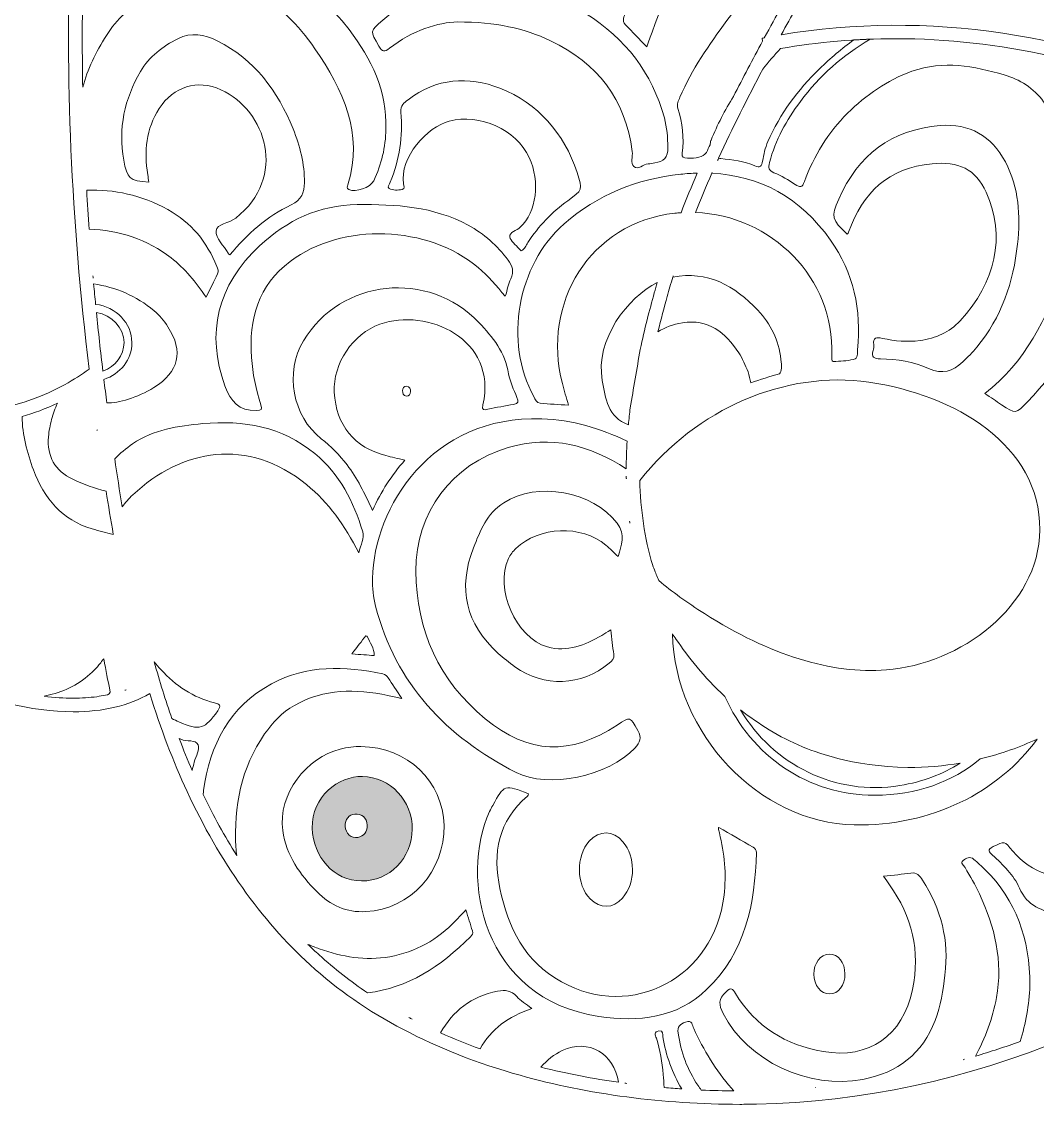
# Model space of a CAD drawing. Extents: x 705 to 8445, y -5934 to -84.
# Drawn here: x 7276 to 7909, y -2914 to -2238 of the extents above; entities that cross this region are included whole.
import ezdxf

# ---------------------------------------------------------------- set-up
doc = ezdxf.new("R2010")
doc.units = 0
doc.header["$MEASUREMENT"] = 0
doc.layers.add('Layer 1', color=7, linetype='Continuous')

# ---------------------------------------------------------------- blocks, each defined once
blk = doc.blocks.new('block 36')
at = {"layer": 'Layer 1', "lineweight": 0}
for points, knots in [([(8407.41, -639.1), (8384.61, -597.14), (8350.92, -557.08), (8310.01, -523.26), (8225.24, -453.22), (8114.63, -393.43), (7990.01, -350.27), (7990.01, -350.27), (7990.01, -350.25), (7990.01, -350.25), (7989.56, -348.29), (7988.99, -346.27), (7988.29, -344.21), (7986.75, -339.66), (7984.08, -333.09), (7978.64, -328.58), (7977.95, -328), (7977.23, -327.47), (7976.49, -327), (7976.49, -327), (7976.49, -327), (7976.48, -327), (7978.02, -308.1), (7974.42, -288.74), (7965.71, -269.33), (7961.26, -259.39), (7953.88, -252.44), (7946.75, -245.72), (7941.01, -240.31), (7935.58, -235.19), (7931.94, -228.82), (7930.86, -226.92), (7929.94, -224.87), (7928.96, -222.69), (7927.7, -219.87), (7926.38, -216.96), (7924.62, -214.13), (7917.57, -202.87), (7906.04, -196.8), (7894.77, -193.55), (7894.77, -193.55), (7893.39, -191.5), (7893.39, -191.5), (7850.97, -126.97), (7786.83, -102.16), (7740.49, -92.73), (7699.6, -84.39), (7665.74, -86.15), (7653.87, -87.19), (7653.82, -87.13), (7653.79, -87.09), (7653.76, -87.06), (7653.76, -87.06), (7653.58, -87.21), (7653.58, -87.21), (7652.01, -87.36), (7650.84, -87.48), (7650.14, -87.56), (7649.43, -87.48), (7648.26, -87.36), (7646.7, -87.21), (7646.7, -87.21), (7646.51, -87.06), (7646.51, -87.06), (7646.48, -87.09), (7646.45, -87.13), (7646.4, -87.19), (7634.53, -86.15), (7600.67, -84.39), (7559.78, -92.73), (7513.44, -102.16), (7449.3, -126.97), (7406.9, -191.48), (7406.9, -191.48), (7405.52, -193.55), (7405.52, -193.55), (7394.23, -196.8), (7382.7, -202.87), (7375.65, -214.13), (7373.89, -216.96), (7372.58, -219.87), (7371.31, -222.69), (7370.33, -224.87), (7369.41, -226.92), (7368.33, -228.82), (7364.69, -235.19), (7359.26, -240.31), (7353.52, -245.72), (7346.39, -252.44), (7339.01, -259.39), (7334.56, -269.33), (7325.85, -288.74), (7322.25, -308.1), (7323.79, -327), (7323.78, -327), (7323.78, -327), (7323.78, -327), (7323.05, -327.47), (7322.32, -327.99), (7321.63, -328.58), (7316.19, -333.09), (7313.52, -339.65), (7311.98, -344.21), (7311.29, -346.27), (7310.71, -348.29), (7310.26, -350.25), (7310.26, -350.25), (7310.26, -350.27), (7310.26, -350.27), (7185.64, -393.43), (7075.03, -453.22), (6990.26, -523.26), (6949.35, -557.08), (6915.66, -597.14), (6892.86, -639.1), (6867.06, -686.53), (6854.92, -735.81), (6856.74, -785.55), (6858.47, -832.44), (6871.11, -881.24), (6894.31, -930.56), (6926.3, -998.52), (6976.91, -1064.15), (7044.73, -1125.62), (7089.41, -1166.12), (7138.87, -1201.57), (7186.72, -1235.86), (7232.05, -1268.36), (7278.94, -1301.97), (7321.49, -1339.71), (7399.07, -1408.49), (7450.5, -1474.94), (7478.64, -1542.74), (7474.81, -1548.78), (7471.23, -1555.62), (7468.57, -1563.02), (7467.16, -1562.92), (7465.6, -1562.85), (7464, -1562.85), (7458.13, -1562.85), (7451.7, -1563.94), (7449.97, -1569.72), (7449.48, -1571.39), (7449.45, -1572.94), (7449.41, -1574.32), (7449.41, -1574.65), (7449.4, -1574.97), (7449.39, -1575.28), (7449.21, -1578.99), (7447.84, -1582.95), (7445.33, -1587.05), (7444.38, -1588.6), (7443.35, -1590.14), (7442.28, -1591.64), (7441.6, -1592.59), (7440.89, -1593.54), (7440.16, -1594.48), (7432.92, -1603.87), (7423.69, -1612.4), (7414.7, -1620.7), (7414.7, -1620.7), (7410.61, -1624.5), (7410.61, -1624.5), (7400.29, -1634.07), (7389.62, -1643.97), (7377.62, -1650.59), (7374.23, -1652.48), (7370.13, -1656.81), (7369.83, -1666.79), (7369.1, -1691.36), (7390.95, -1735.67), (7410.5, -1750.55), (7391.65, -1786.38), (7369.15, -1837.42), (7349.91, -1904.23), (7325.13, -1990.3), (7310.44, -2085.45), (7306.26, -2187.05), (7302.77, -2272.07), (7306.67, -2361.81), (7317.87, -2455.11), (7313.34, -2458.43), (7308.34, -2461.58), (7302.61, -2464.72), (7276.21, -2479.19), (7247.58, -2484.35), (7222, -2479.25), (7187.79, -2472.45), (7160.64, -2452.75), (7141.3, -2420.72), (7104.66, -2360.07), (7103.99, -2265.76), (7122.25, -2203.95), (7141.86, -2137.67), (7181.08, -2071.38), (7245.73, -1995.32), (7250.18, -1990.08), (7254.67, -1984.87), (7259.18, -1979.66), (7283.57, -1951.39), (7308.78, -1922.17), (7326.61, -1888.58), (7350.74, -1843.05), (7356.31, -1794.98), (7341.87, -1756.7), (7341.87, -1756.7), (7331.37, -1728.9), (7331.37, -1728.9), (7331.37, -1728.9), (7333.8, -1758.52), (7333.8, -1758.52), (7336.72, -1794.26), (7322.12, -1826.76), (7309.35, -1847.74), (7289.24, -1880.81), (7261.11, -1908.95), (7233.89, -1936.17), (7222.68, -1947.4), (7211.07, -1959.02), (7200.2, -1970.8), (7135.89, -2040.52), (7089.19, -2104.07), (7057.43, -2165.11), (7014.7, -2247.19), (6999.21, -2325.56), (7011.4, -2398), (7031.15, -2515.4), (7130.49, -2607.87), (7220.17, -2647.42), (7252.4, -2661.63), (7282.45, -2668.81), (7308.01, -2668.81), (7326.56, -2668.81), (7342.74, -2665.03), (7355.66, -2657.4), (7355.66, -2657.42), (7355.66, -2657.42), (7355.66, -2657.42), (7362.53, -2679.36), (7370.34, -2699.79), (7379.03, -2718.56), (7399.29, -2762.32), (7425.1, -2798.69), (7455.73, -2826.65), (7489.46, -2857.45), (7533.52, -2880.64), (7586.71, -2895.59), (7629.05, -2907.49), (7676.23, -2913.71), (7723.76, -2913.71), (7727.22, -2913.71), (7730.69, -2913.68), (7734.15, -2913.61), (7865.4, -2911.1), (7997.29, -2856.35), (8095.98, -2763.41), (8133.64, -2727.95), (8162.82, -2687.49), (8180.37, -2646.4), (8200.65, -2598.94), (8205.83, -2551.02), (8195.77, -2503.97), (8175.91, -2411.09), (8113.39, -2334), (8019.73, -2286.89), (7937.77, -2245.67), (7840.02, -2231.14), (7749.63, -2246.42), (7755.8, -2235.1), (7762.02, -2223.86), (7768.23, -2212.7), (7787.04, -2178.83), (7806.49, -2143.79), (7823.28, -2107.91), (7860.37, -2028.64), (7882.39, -1957.48), (7890.63, -1890.34), (7895.73, -1848.73), (7897.28, -1796.91), (7884.85, -1750.08), (7904.12, -1735.61), (7925.68, -1692.46), (7925.68, -1667.69), (7925.68, -1667.28), (7925.68, -1666.88), (7925.67, -1666.48), (7925.37, -1656.52), (7921.27, -1652.21), (7917.88, -1650.33), (7905.87, -1643.73), (7895.21, -1633.85), (7884.89, -1624.31), (7884.89, -1624.31), (7880.78, -1620.52), (7880.78, -1620.52), (7869.49, -1610.12), (7857.81, -1599.36), (7850.16, -1586.97), (7847.65, -1582.89), (7846.29, -1578.95), (7846.11, -1575.25), (7846.1, -1574.94), (7846.09, -1574.61), (7846.09, -1574.29), (7846.05, -1572.92), (7846.01, -1571.37), (7845.52, -1569.7), (7843.8, -1563.98), (7837.45, -1562.87), (7831.63, -1562.85), (7828.98, -1555.53), (7825.42, -1548.75), (7821.63, -1542.74), (7849.76, -1474.94), (7901.2, -1408.49), (7978.78, -1339.71), (8021.33, -1301.97), (8068.22, -1268.36), (8113.56, -1235.86), (8161.4, -1201.57), (8210.86, -1166.12), (8255.55, -1125.62), (8323.36, -1064.15), (8373.97, -998.52), (8405.96, -930.56), (8429.16, -881.24), (8441.8, -832.45), (8443.53, -785.55), (8445.35, -735.81), (8433.21, -686.53), (8407.41, -639.1)], [0, 0, 0, 0, 1, 1, 1, 2, 2, 2, 3, 3, 3, 4, 4, 4, 5, 5, 5, 6, 6, 6, 7, 7, 7, 8, 8, 8, 9, 9, 9, 10, 10, 10, 11, 11, 11, 12, 12, 12, 13, 13, 13, 14, 14, 14, 15, 15, 15, 16, 16, 16, 17, 17, 17, 18, 18, 18, 19, 19, 19, 20, 20, 20, 21, 21, 21, 22, 22, 22, 23, 23, 23, 24, 24, 24, 25, 25, 25, 26, 26, 26, 27, 27, 27, 28, 28, 28, 29, 29, 29, 30, 30, 30, 31, 31, 31, 32, 32, 32, 33, 33, 33, 34, 34, 34, 35, 35, 35, 36, 36, 36, 37, 37, 37, 38, 38, 38, 39, 39, 39, 40, 40, 40, 41, 41, 41, 42, 42, 42, 43, 43, 43, 44, 44, 44, 45, 45, 45, 46, 46, 46, 47, 47, 47, 48, 48, 48, 49, 49, 49, 50, 50, 50, 51, 51, 51, 52, 52, 52, 53, 53, 53, 54, 54, 54, 55, 55, 55, 56, 56, 56, 57, 57, 57, 58, 58, 58, 59, 59, 59, 60, 60, 60, 61, 61, 61, 62, 62, 62, 63, 63, 63, 64, 64, 64, 65, 65, 65, 66, 66, 66, 67, 67, 67, 68, 68, 68, 69, 69, 69, 70, 70, 70, 71, 71, 71, 72, 72, 72, 73, 73, 73, 74, 74, 74, 75, 75, 75, 76, 76, 76, 77, 77, 77, 78, 78, 78, 79, 79, 79, 80, 80, 80, 81, 81, 81, 82, 82, 82, 83, 83, 83, 84, 84, 84, 85, 85, 85, 86, 86, 86, 87, 87, 87, 88, 88, 88, 89, 89, 89, 90, 90, 90, 91, 91, 91, 92, 92, 92, 93, 93, 93, 94, 94, 94, 95, 95, 95, 96, 96, 96, 97, 97, 97, 98, 98, 98, 99, 99, 99, 100, 100, 100, 101, 101, 101, 102, 102, 102, 103, 103, 103, 104, 104, 104, 105, 105, 105, 106, 106, 106, 107, 107, 107, 108, 108, 108, 109, 109, 109, 110, 110, 110, 110]), ([(7800.33, -2135.67), (7772.71, -2142.27), (7745.93, -2154.5), (7720.06, -2172.2), (7694.42, -2189.74), (7679.18, -2215.76), (7669.03, -2244.8), (7668.06, -2247.6), (7667.04, -2250.4), (7665.75, -2254.03), (7660.93, -2248.97), (7656.86, -2244.51), (7652.57, -2240.28), (7649.77, -2237.51), (7651.85, -2234.91), (7652.61, -2232.45), (7659.88, -2208.83), (7673.21, -2188.66), (7690.07, -2171.05), (7725.62, -2133.9), (7767.24, -2113.08), (7814.16, -2107.63), (7809.72, -2117.03), (7805.08, -2126.37), (7800.33, -2135.67)], [0, 0, 0, 0, 1, 1, 1, 2, 2, 2, 3, 3, 3, 4, 4, 4, 5, 5, 5, 6, 6, 6, 7, 7, 7, 8, 8, 8, 8]), ([(7760.93, -2208.66), (7753.64, -2221.78), (7746.3, -2234.99), (7739.07, -2248.35), (7738.59, -2248.44), (7738.11, -2248.53), (7737.64, -2248.63), (7737.64, -2248.63), (7737.98, -2250.34), (7737.98, -2250.34), (7731.83, -2261.75), (7725.77, -2273.25), (7719.87, -2284.88), (7714.49, -2293.45), (7709.78, -2302.52), (7705.83, -2312.17), (7705.76, -2312.36), (7705.63, -2312.54), (7705.6, -2312.73), (7705.52, -2313.55), (7705.39, -2314.31), (7705.23, -2315.01), (7704.49, -2316.62), (7703.75, -2318.22), (7703.03, -2319.83), (7700.54, -2322.8), (7696.46, -2323.62), (7691.25, -2323.33), (7688.46, -2323.16), (7687.47, -2322.93), (7687.83, -2320.33), (7689.17, -2310.76), (7687.98, -2301.46), (7685.14, -2292.32), (7684.33, -2289.7), (7685.52, -2287.62), (7686.47, -2285.4), (7693.85, -2268), (7704.58, -2252.66), (7715.76, -2237.6), (7731.08, -2216.96), (7749.71, -2199.96), (7771.65, -2186.59), (7772.39, -2186.13), (7773.13, -2185.69), (7773.87, -2185.26), (7769.55, -2193.11), (7765.22, -2200.91), (7760.93, -2208.66)], [0, 0, 0, 0, 1, 1, 1, 2, 2, 2, 3, 3, 3, 4, 4, 4, 5, 5, 5, 6, 6, 6, 7, 7, 7, 8, 8, 8, 9, 9, 9, 10, 10, 10, 11, 11, 11, 12, 12, 12, 13, 13, 13, 14, 14, 14, 15, 15, 15, 16, 16, 16, 16]), ([(7313.74, -2229.57), (7319.45, -2222.86), (7325.96, -2216.69), (7333.32, -2211.1), (7350.22, -2198.28), (7370.33, -2197.49), (7387.06, -2196.25), (7428.46, -2196.12), (7457.27, -2213.78), (7480.03, -2243.15), (7494.23, -2261.49), (7503.68, -2281.57), (7503.08, -2305.33), (7502.79, -2316.55), (7500.32, -2327.31), (7495.43, -2337.45), (7493.36, -2341.74), (7484.05, -2344.99), (7479.93, -2342.98), (7478.32, -2342.19), (7478.96, -2341.03), (7479.3, -2339.96), (7489.2, -2307.62), (7476.29, -2280.73), (7458.76, -2255.13), (7448.49, -2240.12), (7435.95, -2227.29), (7419.08, -2219.69), (7386.73, -2205.11), (7348.06, -2216.57), (7328.71, -2246.81), (7322.02, -2257.25), (7316.95, -2268.03), (7313.9, -2279.15), (7313.59, -2262.2), (7313.54, -2245.68), (7313.74, -2229.57)], [0, 0, 0, 0, 1, 1, 1, 2, 2, 2, 3, 3, 3, 4, 4, 4, 5, 5, 5, 6, 6, 6, 7, 7, 7, 8, 8, 8, 9, 9, 9, 10, 10, 10, 11, 11, 11, 12, 12, 12, 12]), ([(7670.79, -2326.4), (7669.39, -2326.62), (7668, -2326.87), (7666.59, -2326.91), (7663.44, -2326.99), (7660.34, -2331.06), (7657.69, -2328.6), (7655.48, -2326.54), (7657.12, -2322.43), (7656.7, -2319.26), (7652.39, -2286.83), (7635.09, -2263.99), (7605.68, -2250.11), (7589.2, -2242.32), (7571.82, -2238.51), (7547.64, -2238.39), (7535.77, -2238.72), (7519.46, -2243.68), (7505.35, -2254.82), (7502.11, -2257.38), (7500.74, -2256.98), (7498.69, -2253.54), (7493.09, -2244.14), (7492.96, -2244.26), (7501.13, -2237.22), (7520.6, -2220.41), (7543.2, -2211.62), (7568.89, -2213.54), (7590.02, -2215.11), (7609.76, -2221.9), (7627.91, -2233.36), (7652.51, -2248.88), (7669.11, -2270.14), (7676.72, -2298.27), (7678.36, -2304.33), (7678.75, -2310.51), (7678.9, -2316.8), (7679.04, -2322.85), (7676.26, -2325.56), (7670.79, -2326.4)], [0, 0, 0, 0, 1, 1, 1, 2, 2, 2, 3, 3, 3, 4, 4, 4, 5, 5, 5, 6, 6, 6, 7, 7, 7, 8, 8, 8, 9, 9, 9, 10, 10, 10, 11, 11, 11, 12, 12, 12, 13, 13, 13, 13]), ([(7400.08, -2280.72), (7385.38, -2274.02), (7370.39, -2278.82), (7361.65, -2292.41), (7353.4, -2305.19), (7352.14, -2319.13), (7354.44, -2333.71), (7354.68, -2335.26), (7354.94, -2336.81), (7355.2, -2338.43), (7343.07, -2337.44), (7341.59, -2336.12), (7339.49, -2324.59), (7335.9, -2304.84), (7339.99, -2286.46), (7349.93, -2269.35), (7355.34, -2260.03), (7363.82, -2253.66), (7373.26, -2248.85), (7381.44, -2244.7), (7389.9, -2246.18), (7397.75, -2250.12), (7421.17, -2261.86), (7435.58, -2281.51), (7445.15, -2305.19), (7449.49, -2315.9), (7452.29, -2327.02), (7452.2, -2338.69), (7452.17, -2344.89), (7450.41, -2349.45), (7443.93, -2352.52), (7428.81, -2359.68), (7416.5, -2370.72), (7405.74, -2383.74), (7404.92, -2383.02), (7404.73, -2382.91), (7404.63, -2382.75), (7401.89, -2378.08), (7396.83, -2373.26), (7397.08, -2368.75), (7397.33, -2364.37), (7405.27, -2364.07), (7409.31, -2360.86), (7441.66, -2335.2), (7428.56, -2293.7), (7400.08, -2280.72)], [0, 0, 0, 0, 1, 1, 1, 2, 2, 2, 3, 3, 3, 4, 4, 4, 5, 5, 5, 6, 6, 6, 7, 7, 7, 8, 8, 8, 9, 9, 9, 10, 10, 10, 11, 11, 11, 12, 12, 12, 13, 13, 13, 14, 14, 14, 15, 15, 15, 15]), ([(7820.84, -2248.88), (7853.12, -2248.88), (7885.63, -2252.48), (7917.29, -2259.52), (7917.28, -2259.51), (7917.27, -2259.51), (7917.26, -2259.5), (7918.74, -2259.83), (7920.2, -2260.16), (7921.67, -2260.51), (7920.22, -2260.18), (7918.75, -2259.84), (7917.29, -2259.52), (7938.05, -2274.73), (7950.58, -2296.78), (7954.33, -2324.38), (7962.2, -2382.42), (7943.42, -2432.96), (7903.27, -2475.47), (7895.98, -2483.18), (7895.67, -2482.89), (7887.12, -2477.2), (7883.78, -2474.98), (7880.43, -2472.77), (7876.52, -2470.18), (7902.32, -2450.63), (7914.81, -2423.16), (7925.69, -2394.71), (7931.42, -2379.76), (7936.27, -2364.45), (7935.12, -2348.19), (7933.57, -2326.21), (7926.57, -2305.99), (7913.3, -2288.2), (7907.04, -2279.81), (7898.54, -2274.17), (7888.68, -2271.4), (7869.78, -2266.11), (7850.85, -2262.14), (7831.16, -2269.22), (7815.53, -2274.84), (7802.59, -2283.99), (7791.02, -2295.42), (7778.8, -2307.49), (7770.04, -2321.92), (7764.12, -2337.97), (7762.63, -2342.03), (7761.39, -2341.75), (7758.33, -2339.74), (7754.13, -2336.99), (7749.71, -2334.42), (7745.08, -2332.5), (7741.54, -2331.03), (7741.54, -2329.41), (7742.36, -2326.11), (7745.87, -2311.92), (7753, -2299.7), (7761.55, -2288.09), (7773.41, -2271.95), (7788.06, -2259.19), (7805.15, -2249.19), (7801.75, -2249.31), (7798.34, -2249.47), (7794.95, -2249.68), (7787.36, -2254.93), (7780.35, -2261.06), (7773.56, -2267.58), (7759.84, -2280.77), (7748.95, -2295.71), (7741.26, -2313.05), (7739.53, -2316.97), (7738.69, -2321.12), (7737.99, -2325.29), (7737.49, -2328.37), (7736.36, -2329.6), (7733.14, -2328.22), (7726.42, -2325.31), (7719.2, -2324.35), (7712.02, -2323.67), (7711.47, -2323.62), (7710.98, -2323.54), (7710.57, -2323.45), (7710.34, -2323.92), (7710.12, -2324.4), (7709.9, -2324.88), (7710.11, -2324.4), (7710.33, -2323.92), (7710.54, -2323.45), (7710.55, -2323.45), (7710.55, -2323.45), (7710.57, -2323.45), (7719.17, -2304.55), (7728.5, -2286.03), (7738.15, -2267.78), (7741.66, -2263.36), (7745.32, -2259.1), (7749.13, -2255.01), (7772.58, -2250.91), (7796.64, -2248.88), (7820.84, -2248.88)], [0, 0, 0, 0, 1, 1, 1, 2, 2, 2, 3, 3, 3, 4, 4, 4, 5, 5, 5, 6, 6, 6, 7, 7, 7, 8, 8, 8, 9, 9, 9, 10, 10, 10, 11, 11, 11, 12, 12, 12, 13, 13, 13, 14, 14, 14, 15, 15, 15, 16, 16, 16, 17, 17, 17, 18, 18, 18, 19, 19, 19, 20, 20, 20, 21, 21, 21, 22, 22, 22, 23, 23, 23, 24, 24, 24, 25, 25, 25, 26, 26, 26, 27, 27, 27, 28, 28, 28, 29, 29, 29, 30, 30, 30, 31, 31, 31, 32, 32, 32, 33, 33, 33, 33]), ([(7512.31, -2294.69), (7511.86, -2290.5), (7514.41, -2288.87), (7516.88, -2286.96), (7534.53, -2273.4), (7554.44, -2272.03), (7574.09, -2279.78), (7598.13, -2289.26), (7614.02, -2307.66), (7622.29, -2332.29), (7625.94, -2343.16), (7625.58, -2343.39), (7616.45, -2349.98), (7606.56, -2357.1), (7598.21, -2365.8), (7591.57, -2376.07), (7590.39, -2377.9), (7589.63, -2380.09), (7587.47, -2381.26), (7586.74, -2380.55), (7586.41, -2380.28), (7586.16, -2379.99), (7584.1, -2377.5), (7580.7, -2375.2), (7580.34, -2372.49), (7579.92, -2369.36), (7584.61, -2368.57), (7586.82, -2366.46), (7596.97, -2356.76), (7599.45, -2338.19), (7592.4, -2323.05), (7584.1, -2305.21), (7561.68, -2295.37), (7542.54, -2300.32), (7528.98, -2303.83), (7511.31, -2322.98), (7514.03, -2339.34), (7514.23, -2340.55), (7515.07, -2342.58), (7513.18, -2342.95), (7510.46, -2343.49), (7507.42, -2343.62), (7504.96, -2342.3), (7503.72, -2341.62), (7505.16, -2339.71), (7505.68, -2338.48), (7511.42, -2324.41), (7513.92, -2309.81), (7512.31, -2294.69)], [0, 0, 0, 0, 1, 1, 1, 2, 2, 2, 3, 3, 3, 4, 4, 4, 5, 5, 5, 6, 6, 6, 7, 7, 7, 8, 8, 8, 9, 9, 9, 10, 10, 10, 11, 11, 11, 12, 12, 12, 13, 13, 13, 14, 14, 14, 15, 15, 15, 16, 16, 16, 16]), ([(7862.82, -2450.45), (7856.66, -2456.27), (7850.29, -2458.6), (7841.58, -2454.67), (7832.2, -2450.45), (7821.85, -2448.84), (7811.48, -2448.61), (7807.54, -2448.53), (7805.71, -2447.6), (7806.99, -2443.39), (7807.34, -2442.25), (7807.4, -2440.96), (7807.28, -2439.78), (7806.85, -2435.26), (7808.95, -2434.94), (7812.74, -2435.81), (7820.44, -2437.59), (7828.26, -2438.23), (7836.19, -2437.15), (7845.93, -2435.82), (7854.56, -2432.08), (7861.22, -2424.86), (7883.29, -2400.9), (7889.92, -2372.35), (7877.44, -2344.63), (7870.92, -2330.16), (7860.11, -2325.29), (7843.76, -2326.87), (7816.38, -2329.51), (7800.5, -2344.86), (7791.68, -2369.51), (7791.5, -2370), (7791.09, -2370.42), (7790.75, -2370.88), (7781.23, -2361.64), (7780.64, -2360.19), (7785.47, -2349.08), (7797.49, -2321.39), (7818.46, -2305.52), (7848.76, -2303.08), (7867.1, -2301.6), (7880.8, -2309.47), (7889.41, -2325.74), (7897.95, -2341.89), (7898.91, -2359.26), (7897.01, -2377.02), (7894.48, -2400.79), (7886.94, -2422.63), (7871.66, -2441.36), (7869, -2444.63), (7865.88, -2447.55), (7862.82, -2450.45)], [0, 0, 0, 0, 1, 1, 1, 2, 2, 2, 3, 3, 3, 4, 4, 4, 5, 5, 5, 6, 6, 6, 7, 7, 7, 8, 8, 8, 9, 9, 9, 10, 10, 10, 11, 11, 11, 12, 12, 12, 13, 13, 13, 14, 14, 14, 15, 15, 15, 16, 16, 16, 17, 17, 17, 17]), ([(7687.12, -2357.44), (7685.83, -2357.52), (7684.56, -2357.62), (7683.27, -2357.76), (7630.1, -2363.59), (7600.06, -2414.22), (7613.1, -2463.9), (7614.27, -2468.33), (7615.57, -2472.74), (7616.91, -2477.53), (7610.81, -2477.12), (7605.03, -2476.75), (7599.24, -2476.29), (7596.75, -2476.1), (7596.23, -2473.85), (7595.3, -2472.15), (7576.57, -2438.11), (7584.96, -2390.1), (7614.14, -2364.46), (7634.98, -2346.15), (7659.57, -2336.34), (7686.92, -2333.43), (7690.43, -2333.06), (7693.89, -2332.83), (7697.27, -2332.74), (7693.73, -2340.89), (7690.33, -2349.12), (7687.12, -2357.44)], [0, 0, 0, 0, 1, 1, 1, 2, 2, 2, 3, 3, 3, 4, 4, 4, 5, 5, 5, 6, 6, 6, 7, 7, 7, 8, 8, 8, 9, 9, 9, 9]), ([(7706.33, -2332.85), (7706.41, -2332.67), (7706.5, -2332.48), (7706.58, -2332.3), (7706.51, -2332.48), (7706.43, -2332.66), (7706.34, -2332.85), (7736.44, -2334.36), (7761.45, -2347.83), (7780.33, -2374.5), (7794.77, -2394.91), (7799.73, -2418.11), (7797.26, -2442.9), (7797.04, -2445.07), (7797.78, -2448.36), (7794.65, -2448.99), (7790.54, -2449.83), (7786.28, -2450.21), (7782.09, -2450.19), (7780.7, -2450.18), (7781.14, -2447.85), (7781.2, -2446.48), (7783.05, -2398.12), (7743.32, -2358.96), (7696.14, -2357.29), (7699.37, -2349.07), (7702.79, -2340.92), (7706.34, -2332.85), (7706.34, -2332.85), (7706.33, -2332.85), (7706.33, -2332.85)], [0, 0, 0, 0, 1, 1, 1, 2, 2, 2, 3, 3, 3, 4, 4, 4, 5, 5, 5, 6, 6, 6, 7, 7, 7, 8, 8, 8, 9, 9, 9, 10, 10, 10, 10]), ([(7316.37, -2343.37), (7333.45, -2342.77), (7350.4, -2346.4), (7367.04, -2355.48), (7381.58, -2363.4), (7391.38, -2375.75), (7397.61, -2391), (7398.21, -2392.48), (7398.88, -2393.91), (7398.02, -2395.62), (7395.7, -2400.21), (7393.47, -2404.86), (7390.85, -2410.18), (7384.45, -2400.65), (7377.66, -2392.29), (7369.01, -2385.55), (7354.45, -2374.2), (7336.13, -2368.17), (7317.94, -2367.78), (7317.36, -2359.56), (7316.83, -2351.42), (7316.37, -2343.37)], [0, 0, 0, 0, 1, 1, 1, 2, 2, 2, 3, 3, 3, 4, 4, 4, 5, 5, 5, 6, 6, 6, 7, 7, 7, 7]), ([(7419.17, -2447.77), (7419.92, -2457.85), (7421.92, -2467.73), (7424.99, -2477.34), (7425.95, -2480.4), (7425.64, -2480.67), (7422.26, -2480.81), (7411.05, -2481.26), (7406.2, -2475.15), (7402.64, -2465.45), (7390.66, -2432.77), (7397.88, -2402.56), (7424.27, -2378.05), (7441.44, -2362.11), (7461.1, -2352.72), (7485.12, -2352.41), (7509.2, -2352.1), (7532.69, -2353.51), (7554.39, -2365.26), (7564.29, -2370.62), (7572.47, -2377.96), (7579.22, -2386.99), (7581.99, -2390.68), (7583.06, -2394.16), (7580.95, -2398.62), (7579.43, -2401.8), (7578.79, -2405.37), (7577.5, -2409.6), (7571.95, -2402.93), (7566.79, -2396.87), (7560.65, -2391.69), (7529.26, -2365.26), (7475.92, -2363.31), (7443.3, -2387.8), (7423.28, -2402.83), (7417.4, -2423.86), (7419.17, -2447.77)], [0, 0, 0, 0, 1, 1, 1, 2, 2, 2, 3, 3, 3, 4, 4, 4, 5, 5, 5, 6, 6, 6, 7, 7, 7, 8, 8, 8, 9, 9, 9, 10, 10, 10, 11, 11, 11, 12, 12, 12, 12]), ([(7320.4, -2398.28), (7320.35, -2397.8), (7320.31, -2397.32), (7320.27, -2396.84), (7320.27, -2396.84), (7320.28, -2396.84), (7320.28, -2396.84), (7320.32, -2397.32), (7320.35, -2397.8), (7320.4, -2398.28)], [0, 0, 0, 0, 1, 1, 1, 2, 2, 2, 3, 3, 3, 3]), ([(7451.58, -2437.42), (7474.87, -2398.56), (7529.38, -2392.79), (7561.06, -2425.98), (7569.73, -2435.06), (7577.43, -2444.78), (7579.59, -2457.88), (7580.42, -2462.98), (7582.77, -2467.86), (7584.77, -2472.69), (7585.84, -2475.3), (7586.03, -2476.59), (7582.67, -2477.07), (7577.29, -2477.84), (7571.95, -2478.96), (7566.63, -2480.1), (7564.14, -2480.63), (7562.72, -2480.72), (7563.48, -2477.37), (7572.95, -2436), (7528.5, -2416.6), (7499.32, -2426.99), (7482.32, -2433.04), (7469.96, -2451.49), (7470.83, -2469.44), (7471.82, -2489.79), (7483.46, -2504.1), (7502.99, -2508.98), (7506.63, -2509.89), (7510.29, -2510.72), (7514.83, -2511.81), (7506.5, -2521.34), (7500.13, -2531.23), (7494.65, -2543.18), (7489.69, -2532.4), (7485.22, -2523.03), (7478.77, -2514.75), (7474.04, -2508.66), (7468.75, -2503.2), (7462.68, -2498.42), (7444.76, -2484.39), (7439.83, -2457.05), (7451.58, -2437.42)], [0, 0, 0, 0, 1, 1, 1, 2, 2, 2, 3, 3, 3, 4, 4, 4, 5, 5, 5, 6, 6, 6, 7, 7, 7, 8, 8, 8, 9, 9, 9, 10, 10, 10, 11, 11, 11, 12, 12, 12, 13, 13, 13, 14, 14, 14, 14]), ([(7681.99, -2397.62), (7682.07, -2397.36), (7682.16, -2397.09), (7682.24, -2396.84), (7682.16, -2397.11), (7682.09, -2397.36), (7682, -2397.62), (7703.71, -2393.47), (7720.58, -2402.96), (7734.99, -2418.27), (7743.01, -2426.78), (7748.16, -2437.05), (7749.47, -2448.92), (7749.99, -2453.54), (7749.93, -2456.12), (7748.53, -2458.05), (7742.52, -2459.54), (7736.56, -2461.4), (7730.71, -2463.6), (7730.04, -2461.57), (7729.76, -2458.72), (7728.92, -2456.69), (7727.2, -2452.62), (7725.52, -2448.43), (7723.09, -2444.77), (7714.83, -2432.27), (7704.16, -2423.45), (7688, -2426.13), (7682.16, -2427.11), (7677.06, -2429.02), (7672.71, -2431.75), (7674.59, -2423.95), (7676.55, -2416.54), (7678.46, -2409.66), (7679.58, -2405.63), (7680.77, -2401.62), (7682, -2397.62), (7682, -2397.62), (7681.99, -2397.62), (7681.99, -2397.62)], [0, 0, 0, 0, 1, 1, 1, 2, 2, 2, 3, 3, 3, 4, 4, 4, 5, 5, 5, 6, 6, 6, 7, 7, 7, 8, 8, 8, 9, 9, 9, 10, 10, 10, 11, 11, 11, 12, 12, 12, 13, 13, 13, 13]), ([(7344.55, -2438.44), (7344.47, -2426.18), (7334.68, -2416.18), (7321.93, -2414.62), (7321.51, -2410.35), (7321.11, -2406.09), (7320.72, -2401.86), (7334.54, -2403.8), (7347.16, -2409.34), (7358.38, -2418.56), (7361.83, -2421.39), (7364.67, -2424.81), (7367.05, -2428.58), (7376.94, -2444.2), (7374.04, -2456.73), (7358.33, -2466.45), (7347.83, -2472.94), (7336.19, -2476.16), (7328.97, -2476.14), (7328.32, -2471.21), (7327.72, -2466.32), (7327.11, -2461.44), (7337.31, -2458.12), (7344.61, -2449.08), (7344.55, -2438.44)], [0, 0, 0, 0, 1, 1, 1, 2, 2, 2, 3, 3, 3, 4, 4, 4, 5, 5, 5, 6, 6, 6, 7, 7, 7, 8, 8, 8, 8]), ([(7654.26, -2489.67), (7641.38, -2485.17), (7639.97, -2473.11), (7637.99, -2462.12), (7633.36, -2436.55), (7654, -2410.12), (7672.32, -2400.89), (7671.67, -2403.07), (7671.03, -2405.24), (7670.42, -2407.43), (7667.45, -2418.11), (7664.38, -2430), (7661.65, -2442.74), (7659.57, -2454.91), (7657.49, -2467.08), (7655.41, -2479.25), (7654.98, -2482.69), (7654.6, -2486.16), (7654.26, -2489.67)], [0, 0, 0, 0, 1, 1, 1, 2, 2, 2, 3, 3, 3, 4, 4, 4, 5, 5, 5, 6, 6, 6, 6]), ([(7322.42, -2419.62), (7332.13, -2421.34), (7339.56, -2429.11), (7339.65, -2438.42), (7339.73, -2446.45), (7334.24, -2453.44), (7326.5, -2456.39), (7325, -2443.97), (7323.64, -2431.71), (7322.42, -2419.62)], [0, 0, 0, 0, 1, 1, 1, 2, 2, 2, 3, 3, 3, 3]), ([(7815.19, -2642.68), (7780.78, -2645.32), (7742.61, -2633.52), (7701.76, -2607.58), (7690.7, -2600.55), (7681.38, -2593.81), (7673.32, -2586.99), (7672.04, -2584.12), (7671.1, -2581.81), (7670.48, -2580.2), (7669.85, -2578.59), (7669.54, -2577.67), (7669.51, -2577.61), (7664.27, -2560.32), (7661.85, -2542.38), (7661.36, -2524.54), (7696.59, -2479.72), (7752.36, -2455.68), (7804.2, -2463.13), (7857.65, -2470.84), (7911.37, -2502.33), (7910.9, -2555.29), (7910.47, -2603.19), (7861.06, -2639.14), (7815.19, -2642.68)], [0, 0, 0, 0, 1, 1, 1, 2, 2, 2, 3, 3, 3, 4, 4, 4, 5, 5, 5, 6, 6, 6, 7, 7, 7, 8, 8, 8, 8]), ([(7518.44, -2469.05), (7518.43, -2470.59), (7517.46, -2471.83), (7515.91, -2471.82), (7513.89, -2471.79), (7513.31, -2470.06), (7513.43, -2468.44), (7513.52, -2467.08), (7514.2, -2465.76), (7515.98, -2465.55), (7517.75, -2466), (7518.45, -2467.38), (7518.44, -2469.05)], [0, 0, 0, 0, 1, 1, 1, 2, 2, 2, 3, 3, 3, 4, 4, 4, 4]), ([(7319.77, -2554.69), (7301.16, -2549.24), (7289.79, -2535.62), (7283.2, -2517.92), (7279.17, -2507.07), (7276.19, -2496), (7276.07, -2484.61), (7283.49, -2482.51), (7290.87, -2479.74), (7298.14, -2476.33), (7296.65, -2479.57), (7295.42, -2482.94), (7294.48, -2486.42), (7293.55, -2489.91), (7292.9, -2493.51), (7292.54, -2497.22), (7291.4, -2509.42), (7296.64, -2518.37), (7307.65, -2523.69), (7314.41, -2526.95), (7321.38, -2529.44), (7328.49, -2531.14), (7329.92, -2540.11), (7331.41, -2549.11), (7332.96, -2558.13), (7328.57, -2557.3), (7324.14, -2555.97), (7319.77, -2554.69)], [0, 0, 0, 0, 1, 1, 1, 2, 2, 2, 3, 3, 3, 4, 4, 4, 5, 5, 5, 6, 6, 6, 7, 7, 7, 8, 8, 8, 9, 9, 9, 9]), ([(7584.25, -2706.65), (7540.57, -2684.3), (7509.17, -2651.57), (7496.59, -2602.97), (7495.13, -2597.33), (7494.62, -2591.46), (7494.68, -2585.58), (7495.44, -2541.34), (7531.38, -2483.64), (7600.21, -2486.03), (7619.29, -2486.7), (7636.86, -2491.93), (7653.49, -2499.93), (7653.13, -2505.67), (7652.95, -2511.45), (7652.95, -2517.26), (7630.47, -2502.42), (7606.15, -2496.03), (7579.29, -2503.96), (7544.2, -2514.3), (7521.41, -2544.39), (7521.7, -2581.05), (7522, -2618.13), (7536.1, -2649.49), (7565, -2673.16), (7592.18, -2695.43), (7617.93, -2696.24), (7647.32, -2677.1), (7655.67, -2671.66), (7655.34, -2671.85), (7660.13, -2680.39), (7662.75, -2685.05), (7661.72, -2687.83), (7658.39, -2691.41), (7641.84, -2709.12), (7604.13, -2716.83), (7584.25, -2706.65)], [0, 0, 0, 0, 1, 1, 1, 2, 2, 2, 3, 3, 3, 4, 4, 4, 5, 5, 5, 6, 6, 6, 7, 7, 7, 8, 8, 8, 9, 9, 9, 10, 10, 10, 11, 11, 11, 12, 12, 12, 12]), ([(7345.13, -2533.46), (7342.59, -2535.84), (7340.41, -2538.33), (7338.56, -2540.92), (7336.9, -2530.86), (7335.34, -2520.9), (7333.87, -2511.03), (7337.14, -2507.66), (7340.84, -2504.51), (7345.04, -2501.63), (7358.15, -2492.65), (7373.42, -2490.38), (7388.73, -2489.03), (7414.21, -2486.8), (7438.28, -2490.73), (7458.7, -2507.71), (7474.16, -2520.57), (7482.91, -2537.64), (7488.53, -2556.52), (7489.72, -2560.52), (7487.51, -2564.32), (7486.05, -2569.6), (7477.41, -2552.54), (7467.29, -2538.38), (7453.49, -2527.07), (7416.92, -2497.1), (7375.63, -2504.96), (7345.13, -2533.46)], [0, 0, 0, 0, 1, 1, 1, 2, 2, 2, 3, 3, 3, 4, 4, 4, 5, 5, 5, 6, 6, 6, 7, 7, 7, 8, 8, 8, 9, 9, 9, 9]), ([(7322.85, -2493.41), (7322.82, -2493.23), (7322.8, -2493.07), (7322.78, -2492.89), (7322.79, -2492.95), (7322.8, -2493.02), (7322.81, -2493.08), (7322.82, -2493.19), (7322.84, -2493.31), (7322.85, -2493.41)], [0, 0, 0, 0, 1, 1, 1, 2, 2, 2, 3, 3, 3, 3]), ([(7603.76, -2628.26), (7616.19, -2631.79), (7627.16, -2627.15), (7637.7, -2621.12), (7639.41, -2620.14), (7641.06, -2619.08), (7643.31, -2617.7), (7643.97, -2623.16), (7644.47, -2628.06), (7645.16, -2632.93), (7645.54, -2635.57), (7644.11, -2636.99), (7642.32, -2638.47), (7624.95, -2652.85), (7601.82, -2653.78), (7583.51, -2640.68), (7579.92, -2638.1), (7576.38, -2635.38), (7573.12, -2632.38), (7552.86, -2613.75), (7547.72, -2592.22), (7557.66, -2566.53), (7561.8, -2555.81), (7566.12, -2545.12), (7576.5, -2538.38), (7597.48, -2524.77), (7631.97, -2531.27), (7647.2, -2551.06), (7652.95, -2558.53), (7649.9, -2564.75), (7647.92, -2571.97), (7645.16, -2569.38), (7642.83, -2566.95), (7640.28, -2564.82), (7624.99, -2552.02), (7598.43, -2553.06), (7584.09, -2566.94), (7582.19, -2568.78), (7580.59, -2570.81), (7579.43, -2573.22), (7570.6, -2591.63), (7584.21, -2622.72), (7603.76, -2628.26)], [0, 0, 0, 0, 1, 1, 1, 2, 2, 2, 3, 3, 3, 4, 4, 4, 5, 5, 5, 6, 6, 6, 7, 7, 7, 8, 8, 8, 9, 9, 9, 10, 10, 10, 11, 11, 11, 12, 12, 12, 13, 13, 13, 14, 14, 14, 14]), ([(7653, -2523.19), (7653, -2523.19), (7652.99, -2523.19), (7652.99, -2523.18), (7652.96, -2522.73), (7652.96, -2522.27), (7652.95, -2521.82), (7652.96, -2522.27), (7652.99, -2522.74), (7653, -2523.19)], [0, 0, 0, 0, 1, 1, 1, 2, 2, 2, 3, 3, 3, 3]), ([(7655.21, -2551.15), (7655.15, -2550.7), (7655.09, -2550.28), (7655.03, -2549.83), (7655.03, -2549.83), (7655.04, -2549.82), (7655.04, -2549.82), (7655.1, -2550.26), (7655.15, -2550.7), (7655.21, -2551.15)], [0, 0, 0, 0, 1, 1, 1, 2, 2, 2, 3, 3, 3, 3]), ([(7681.73, -2620.07), (7682.49, -2621.24), (7683.27, -2622.42), (7684.07, -2623.61), (7691.36, -2634.44), (7701.39, -2647.15), (7714.48, -2659.22), (7730.62, -2695.99), (7766.43, -2721.04), (7807.79, -2720.88), (7834.25, -2720.77), (7856.19, -2712.75), (7873.8, -2698.22), (7887.04, -2695), (7898.93, -2690.59), (7909.33, -2685.86), (7884.82, -2719.22), (7843.17, -2740.25), (7795.18, -2739.34), (7735.7, -2738.21), (7683.27, -2682.41), (7681.73, -2620.07)], [0, 0, 0, 0, 1, 1, 1, 2, 2, 2, 3, 3, 3, 4, 4, 4, 5, 5, 5, 6, 6, 6, 7, 7, 7, 7]), ([(7491.43, -2621.75), (7493.02, -2625.68), (7495.79, -2629.19), (7495.73, -2633.72), (7491.45, -2633.4), (7487.17, -2633.08), (7481.79, -2632.67), (7485.19, -2628.26), (7487.89, -2624.76), (7490.52, -2621.34), (7491.08, -2621.59), (7491.37, -2621.62), (7491.43, -2621.75)], [0, 0, 0, 0, 1, 1, 1, 2, 2, 2, 3, 3, 3, 4, 4, 4, 4]), ([(7328.05, -2658.42), (7326.27, -2658.7), (7324.53, -2659.04), (7322.79, -2659.38), (7318.11, -2659.99), (7313.22, -2660.3), (7308.11, -2660.3), (7302.27, -2660.3), (7296.13, -2659.9), (7289.79, -2659.11), (7292.07, -2658.58), (7294.34, -2658.01), (7296.62, -2657.37), (7306.72, -2654.49), (7315.32, -2648.91), (7322.57, -2641.32), (7323.92, -2639.91), (7325.04, -2638.28), (7327.05, -2635.77), (7328.51, -2643.37), (7329.53, -2649.24), (7330.83, -2655.05), (7331.43, -2657.72), (7330.1, -2658.08), (7328.05, -2658.42)], [0, 0, 0, 0, 1, 1, 1, 2, 2, 2, 3, 3, 3, 4, 4, 4, 5, 5, 5, 6, 6, 6, 7, 7, 7, 8, 8, 8, 8]), ([(7369.55, -2673), (7365.6, -2661.69), (7361.91, -2649.92), (7358.49, -2637.69), (7359.85, -2639.32), (7361.24, -2640.93), (7362.7, -2642.5), (7371.92, -2652.46), (7382.81, -2659.9), (7396.16, -2663.24), (7399.38, -2664.04), (7400.52, -2664.79), (7398.13, -2668.22), (7390.21, -2679.58), (7386.86, -2680.82), (7373.9, -2675.12), (7372.4, -2674.46), (7370.96, -2673.74), (7369.55, -2673)], [0, 0, 0, 0, 1, 1, 1, 2, 2, 2, 3, 3, 3, 4, 4, 4, 5, 5, 5, 6, 6, 6, 6]), ([(7427.39, -2682.65), (7412.59, -2703.86), (7408.05, -2727.81), (7409.48, -2753.28), (7409.57, -2755.02), (7409.74, -2756.74), (7409.94, -2758.45), (7402.45, -2746.56), (7395.47, -2733.9), (7389, -2720.41), (7389.1, -2719.61), (7389.2, -2718.8), (7389.31, -2717.99), (7393.2, -2689.39), (7405.31, -2665.62), (7431.61, -2651.41), (7453.74, -2639.45), (7477.36, -2640.22), (7501.2, -2645.2), (7502.68, -2645.51), (7503.68, -2646.39), (7504.5, -2647.63), (7507.01, -2651.5), (7509.58, -2655.34), (7513.05, -2660.59), (7509.24, -2659.73), (7506.7, -2659.1), (7504.14, -2658.58), (7484.11, -2654.56), (7464.5, -2654.27), (7445.96, -2664.78), (7438.2, -2669.18), (7432.33, -2675.57), (7427.39, -2682.65)], [0, 0, 0, 0, 1, 1, 1, 2, 2, 2, 3, 3, 3, 4, 4, 4, 5, 5, 5, 6, 6, 6, 7, 7, 7, 8, 8, 8, 9, 9, 9, 10, 10, 10, 11, 11, 11, 11]), ([(7340.95, -2655.1), (7340.71, -2655.18), (7340.46, -2655.28), (7340.21, -2655.35), (7340.46, -2655.27), (7340.71, -2655.17), (7340.95, -2655.09), (7340.95, -2655.09), (7340.95, -2655.1), (7340.95, -2655.1)], [0, 0, 0, 0, 1, 1, 1, 2, 2, 2, 3, 3, 3, 3]), ([(7724.23, -2667.56), (7735.29, -2676.39), (7748.15, -2684.47), (7762.97, -2690.69), (7768.56, -2693.04), (7793.82, -2703.22), (7828.65, -2703.5), (7840.15, -2703.6), (7851.04, -2702.59), (7861.29, -2700.81), (7850.31, -2707.69), (7837.78, -2712.45), (7823.61, -2714.84), (7783.75, -2721.54), (7744.2, -2701.74), (7724.23, -2667.56)], [0, 0, 0, 0, 1, 1, 1, 2, 2, 2, 3, 3, 3, 4, 4, 4, 5, 5, 5, 5]), ([(7383.46, -2700.25), (7382.99, -2701.98), (7382.57, -2703.7), (7382.18, -2705.44), (7379.38, -2698.97), (7376.69, -2692.32), (7374.13, -2685.51), (7374.44, -2685.66), (7374.75, -2685.79), (7375.06, -2685.94), (7378.65, -2687.66), (7384.4, -2685.94), (7385.89, -2689.39), (7387.08, -2692.15), (7384.47, -2696.58), (7383.46, -2700.25)], [0, 0, 0, 0, 1, 1, 1, 2, 2, 2, 3, 3, 3, 4, 4, 4, 5, 5, 5, 5]), ([(7956.62, -2708.32), (7952.48, -2705.08), (7947.66, -2703.78), (7942.68, -2703.07), (7938.31, -2702.47), (7937.91, -2700.95), (7940.71, -2697.85), (7941.51, -2696.97), (7941.86, -2695.69), (7942.65, -2694.78), (7945.52, -2691.43), (7945.12, -2684.71), (7949.41, -2683.96), (7955.13, -2682.96), (7961.45, -2684.15), (7967.29, -2685.37), (7980.31, -2688.09), (7988.52, -2697.37), (7995.03, -2708.05), (8003.09, -2721.23), (8007.67, -2735.78), (8005.78, -2751.28), (8003.47, -2770.47), (7991.8, -2782.9), (7974.11, -2789.82), (7963.7, -2793.9), (7952.81, -2795.86), (7940.5, -2796.17), (7935.37, -2796.54), (7929.21, -2795.68), (7923.04, -2794.8), (7912.28, -2793.26), (7903.15, -2790.09), (7898.17, -2778.74), (7894.62, -2770.67), (7887.99, -2764.26), (7881.44, -2758.22), (7879.05, -2756.02), (7877.91, -2754.88), (7881.81, -2752.91), (7889.14, -2749.24), (7888.75, -2749.21), (7894.05, -2755.73), (7905.77, -2770.17), (7922.01, -2773.43), (7939.29, -2772.23), (7956.7, -2771.01), (7965.2, -2764.22), (7969.04, -2750.43), (7973.51, -2734.37), (7968.5, -2717.62), (7956.62, -2708.32)], [0, 0, 0, 0, 1, 1, 1, 2, 2, 2, 3, 3, 3, 4, 4, 4, 5, 5, 5, 6, 6, 6, 7, 7, 7, 8, 8, 8, 9, 9, 9, 10, 10, 10, 11, 11, 11, 12, 12, 12, 13, 13, 13, 14, 14, 14, 15, 15, 15, 16, 16, 16, 17, 17, 17, 17]), ([(7438.67, -2742.94), (7435.5, -2719.86), (7453.71, -2697.36), (7474.47, -2692.09), (7478.99, -2690.93), (7483.57, -2690.38), (7487.4, -2690.53), (7516.49, -2690.79), (7538.69, -2712.18), (7539.26, -2739.68), (7539.85, -2768.21), (7518.37, -2792.08), (7490.46, -2793.5), (7478.58, -2794.11), (7468.27, -2789.53), (7460.06, -2781.16), (7449.54, -2770.44), (7440.84, -2758.73), (7438.67, -2742.94)], [0, 0, 0, 0, 1, 1, 1, 2, 2, 2, 3, 3, 3, 4, 4, 4, 5, 5, 5, 6, 6, 6, 6]), ([(7635.9, -2858.87), (7563.15, -2848), (7548.85, -2772.45), (7567.72, -2730.99), (7568.3, -2729.72), (7568.96, -2728.46), (7569.63, -2727.21), (7576.62, -2714.24), (7577.27, -2714.03), (7592.01, -2720.02), (7591.79, -2720.48), (7591.7, -2721.08), (7591.35, -2721.38), (7573.03, -2736.87), (7569.49, -2757.05), (7574.17, -2779.11), (7579.31, -2803.33), (7589.55, -2824.63), (7612.52, -2837.32), (7656.72, -2861.78), (7708.06, -2834.36), (7713.94, -2783.31), (7715.47, -2770.05), (7714.28, -2757.16), (7711.02, -2744.33), (7710.78, -2743.38), (7710.61, -2742.41), (7710.45, -2741.43), (7710.42, -2741.28), (7710.61, -2741.07), (7710.7, -2740.9), (7717.82, -2745.04), (7724.92, -2749.22), (7732.08, -2753.28), (7733.53, -2754.1), (7734.15, -2755.14), (7734.11, -2756.64), (7733.31, -2788.51), (7727.35, -2818.76), (7703.25, -2841.91), (7684.32, -2860.11), (7660.61, -2862.55), (7635.9, -2858.87)], [0, 0, 0, 0, 1, 1, 1, 2, 2, 2, 3, 3, 3, 4, 4, 4, 5, 5, 5, 6, 6, 6, 7, 7, 7, 8, 8, 8, 9, 9, 9, 10, 10, 10, 11, 11, 11, 12, 12, 12, 13, 13, 13, 14, 14, 14, 14]), ([(7656.91, -2767.1), (7656.66, -2773.81), (7655.03, -2779.96), (7650.55, -2785.03), (7644.68, -2791.66), (7636.71, -2791.83), (7630.46, -2785.56), (7621.7, -2776.82), (7621.42, -2758.61), (7629.91, -2749.51), (7636.34, -2742.61), (7644.62, -2742.71), (7650.85, -2749.84), (7655.17, -2754.79), (7656.58, -2760.81), (7656.91, -2767.1)], [0, 0, 0, 0, 1, 1, 1, 2, 2, 2, 3, 3, 3, 4, 4, 4, 5, 5, 5, 5]), ([(7898.63, -2874.53), (7889.41, -2877.84), (7880.1, -2880.89), (7870.74, -2883.67), (7876.91, -2872.4), (7881.43, -2860.24), (7883.87, -2847.07), (7888.07, -2824.54), (7882.81, -2802.97), (7873.32, -2782.44), (7870.7, -2776.78), (7867.27, -2771.51), (7864.37, -2765.99), (7863.64, -2764.61), (7860.93, -2763.18), (7863.16, -2761.52), (7864.9, -2760.25), (7867.33, -2758.67), (7869.75, -2760.87), (7872.13, -2763.04), (7874.62, -2765.1), (7876.89, -2767.38), (7896.09, -2786.52), (7904.65, -2809.95), (7904.76, -2839.73), (7904.22, -2851.7), (7902.18, -2863.34), (7898.63, -2874.53)], [0, 0, 0, 0, 1, 1, 1, 2, 2, 2, 3, 3, 3, 4, 4, 4, 5, 5, 5, 6, 6, 6, 7, 7, 7, 8, 8, 8, 9, 9, 9, 9]), ([(7851.72, -2833.04), (7850.52, -2842.65), (7849.05, -2852.22), (7845.58, -2861.31), (7837.63, -2882.16), (7822.38, -2893.97), (7800.57, -2898.12), (7766.65, -2904.56), (7728.53, -2886.67), (7713.38, -2857.07), (7710.67, -2851.77), (7710.26, -2847.95), (7715.21, -2843.5), (7718.63, -2840.42), (7719.26, -2841.63), (7721.02, -2844.54), (7733.51, -2865.25), (7752.48, -2876.69), (7775.73, -2880.73), (7804.51, -2885.71), (7825.32, -2870.99), (7831.51, -2842.05), (7836.6, -2818.18), (7831.06, -2796.51), (7817.24, -2776.71), (7816.12, -2775.1), (7814.94, -2773.55), (7813.34, -2771.37), (7819.76, -2770.65), (7825.17, -2770.25), (7830.51, -2769.39), (7834.38, -2768.77), (7836.03, -2771.26), (7837.67, -2773.75), (7849.5, -2791.8), (7854.4, -2811.51), (7851.72, -2833.04)], [0, 0, 0, 0, 1, 1, 1, 2, 2, 2, 3, 3, 3, 4, 4, 4, 5, 5, 5, 6, 6, 6, 7, 7, 7, 8, 8, 8, 9, 9, 9, 10, 10, 10, 11, 11, 11, 12, 12, 12, 12]), ([(7461.37, -2820.49), (7459.01, -2818.34), (7456.71, -2816.13), (7454.42, -2813.9), (7456.72, -2814.88), (7459.07, -2815.8), (7461.45, -2816.64), (7475.63, -2821.72), (7490.25, -2824.23), (7505.37, -2821.58), (7521.64, -2818.73), (7535.22, -2810.89), (7546.62, -2799.11), (7548.57, -2797.09), (7550.44, -2795.03), (7552.88, -2792.42), (7554.35, -2797.15), (7555.63, -2801.34), (7557, -2805.49), (7557.55, -2807.15), (7556.73, -2808.14), (7555.69, -2809.18), (7537.2, -2827.75), (7516.46, -2841.15), (7491.62, -2844.18), (7481.1, -2837.11), (7470.96, -2829.24), (7461.37, -2820.49)], [0, 0, 0, 0, 1, 1, 1, 2, 2, 2, 3, 3, 3, 4, 4, 4, 5, 5, 5, 6, 6, 6, 7, 7, 7, 8, 8, 8, 9, 9, 9, 9]), ([(7789.39, -2832.32), (7789.46, -2839.31), (7785.27, -2844.8), (7779.81, -2844.86), (7774.37, -2844.92), (7769.97, -2839.43), (7769.92, -2832.54), (7769.87, -2825.74), (7774.26, -2820.03), (7779.62, -2819.95), (7785.09, -2819.88), (7789.33, -2825.25), (7789.39, -2832.32)], [0, 0, 0, 0, 1, 1, 1, 2, 2, 2, 3, 3, 3, 4, 4, 4, 4]), ([(7561.85, -2879.07), (7553.56, -2876.1), (7545.26, -2872.79), (7537.05, -2869.14), (7544.77, -2855.6), (7556.19, -2846.35), (7572.72, -2843.14), (7577.49, -2842.21), (7581.22, -2842.7), (7584.67, -2846.45), (7587.1, -2849.07), (7590.27, -2851.01), (7593.95, -2853.93), (7579.53, -2858.78), (7568.46, -2866.92), (7561.85, -2879.07)], [0, 0, 0, 0, 1, 1, 1, 2, 2, 2, 3, 3, 3, 4, 4, 4, 5, 5, 5, 5]), ([(7519.46, -2860.66), (7518.74, -2860.29), (7518.03, -2859.91), (7517.31, -2859.52), (7518.03, -2859.91), (7518.74, -2860.28), (7519.46, -2860.65), (7519.46, -2860.65), (7519.46, -2860.66), (7519.46, -2860.66)], [0, 0, 0, 0, 1, 1, 1, 2, 2, 2, 3, 3, 3, 3]), ([(7699.74, -2904.78), (7699.04, -2903.81), (7698.35, -2902.83), (7697.66, -2901.84), (7690.94, -2892.08), (7687.04, -2881.13), (7685.31, -2869.34), (7684.69, -2865.17), (7686.45, -2863.7), (7689.93, -2862.4), (7694.32, -2860.74), (7694.08, -2864.52), (7695, -2866.46), (7701.33, -2879.82), (7708.78, -2892.48), (7718.54, -2903.66), (7719.04, -2904.24), (7719.56, -2904.78), (7720.07, -2905.34), (7713.89, -2905.29), (7707.08, -2905.11), (7699.74, -2904.78)], [0, 0, 0, 0, 1, 1, 1, 2, 2, 2, 3, 3, 3, 4, 4, 4, 5, 5, 5, 6, 6, 6, 7, 7, 7, 7]), ([(7676.57, -2903.23), (7676.46, -2900.49), (7676.25, -2897.76), (7676.01, -2895.02), (7675.36, -2887.39), (7674.06, -2879.82), (7671.72, -2872.48), (7671.12, -2870.62), (7669.93, -2868.4), (7673.27, -2867.9), (7676.4, -2867.45), (7675.61, -2870.12), (7675.83, -2871.6), (7677.64, -2883.28), (7681.56, -2894.1), (7687.57, -2904.09), (7684, -2903.85), (7680.33, -2903.56), (7676.57, -2903.23)], [0, 0, 0, 0, 1, 1, 1, 2, 2, 2, 3, 3, 3, 4, 4, 4, 5, 5, 5, 6, 6, 6, 6]), ([(7599.62, -2890.5), (7603.57, -2886.05), (7608.1, -2882.44), (7613.01, -2880.18), (7629.61, -2872.46), (7645.3, -2882), (7648.2, -2899.97), (7632.7, -2897.75), (7616.34, -2894.68), (7599.62, -2890.5)], [0, 0, 0, 0, 1, 1, 1, 2, 2, 2, 3, 3, 3, 3]), ([(7863.17, -2885.87), (7863.17, -2885.87), (7863.17, -2885.86), (7863.19, -2885.86), (7863.47, -2885.78), (7863.76, -2885.7), (7864.04, -2885.62), (7863.76, -2885.7), (7863.46, -2885.78), (7863.17, -2885.87)], [0, 0, 0, 0, 1, 1, 1, 2, 2, 2, 3, 3, 3, 3]), ([(7653.35, -2900.67), (7652.89, -2900.61), (7652.43, -2900.55), (7651.97, -2900.48), (7652.44, -2900.55), (7652.89, -2900.61), (7653.35, -2900.66), (7653.35, -2900.66), (7653.35, -2900.67), (7653.35, -2900.67)], [0, 0, 0, 0, 1, 1, 1, 2, 2, 2, 3, 3, 3, 3]), ([(7771, -2903.16), (7770.98, -2903.16), (7770.97, -2903.16), (7770.96, -2903.14), (7771.04, -2903.14), (7771.12, -2903.14), (7771.2, -2903.13), (7771.13, -2903.14), (7771.07, -2903.16), (7771, -2903.16)], [0, 0, 0, 0, 1, 1, 1, 2, 2, 2, 3, 3, 3, 3])]:
    blk.add_open_spline(points, degree=3, knots=knots, dxfattribs=at)
blk = doc.blocks.new('block 35')
at = {"layer": 'Layer 1'}
blk.add_blockref('block 36', (0, 0), dxfattribs=at)
blk = doc.blocks.new('block 38')
at = {"layer": 'Layer 1', "true_color": 0x4fa0cb}
h = blk.add_hatch(color=153, dxfattribs=at)
h.dxf.hatch_style = 2
edge = h.paths.add_edge_path()
edge.add_spline(control_points=[(7487.84, -2774.34), (7505.19, -2774.49), (7519.16, -2760.25), (7519.46, -2742.11), (7519.73, -2724.41), (7505.65, -2709.43), (7488.42, -2709.14), (7473.34, -2708.87), (7456.72, -2721.69), (7457.11, -2741.37), (7457.46, -2759.45), (7470.64, -2774.19), (7487.84, -2774.34)], knot_values=[0, 0, 0, 0, 1, 1, 1, 2, 2, 2, 3, 3, 3, 4, 4, 4, 4], degree=3, periodic=1)
edge = h.paths.add_edge_path()
edge.add_spline(control_points=[(7477.69, -2738.7), (7478.35, -2734.54), (7480.86, -2732.29), (7485.17, -2732.63), (7489.22, -2732.95), (7491.79, -2736.43), (7491.29, -2741.29), (7490.67, -2744.82), (7488.22, -2747.23), (7484.07, -2747.25), (7480.08, -2747.28), (7477.01, -2743.02), (7477.69, -2738.7)], knot_values=[0, 0, 0, 0, 1, 1, 1, 2, 2, 2, 3, 3, 3, 4, 4, 4, 4], degree=3, periodic=1)
at = {"layer": 'Layer 1', "lineweight": 0}
for points in [[(7487.84, -2774.34), (7505.19, -2774.49), (7519.16, -2760.25), (7519.46, -2742.11), (7519.73, -2724.41), (7505.65, -2709.43), (7488.42, -2709.14), (7473.34, -2708.87), (7456.72, -2721.69), (7457.11, -2741.37), (7457.46, -2759.45), (7470.64, -2774.19), (7487.84, -2774.34)], [(7477.69, -2738.7), (7478.35, -2734.54), (7480.86, -2732.29), (7485.17, -2732.63), (7489.22, -2732.95), (7491.79, -2736.43), (7491.29, -2741.29), (7490.67, -2744.82), (7488.22, -2747.23), (7484.07, -2747.25), (7480.08, -2747.28), (7477.01, -2743.02), (7477.69, -2738.7)]]:
    blk.add_open_spline(points, degree=3, knots=[0, 0, 0, 0, 1, 1, 1, 2, 2, 2, 3, 3, 3, 4, 4, 4, 4], dxfattribs=at)
blk = doc.blocks.new('block 37')
at = {"layer": 'Layer 1'}
blk.add_blockref('block 38', (0, 0), dxfattribs=at)
blk = doc.blocks.new('block 34')
at = {"layer": 'Layer 1'}
for name in ['block 35', 'block 37']:
    blk.add_blockref(name, (0, 0), dxfattribs=at)

msp = doc.modelspace()

# ---------------------------------------------------------------- block references
at = {"layer": 'Layer 1'}
msp.add_blockref('block 34', (0, 0), dxfattribs=at)

doc.saveas('drawing.dxf')
